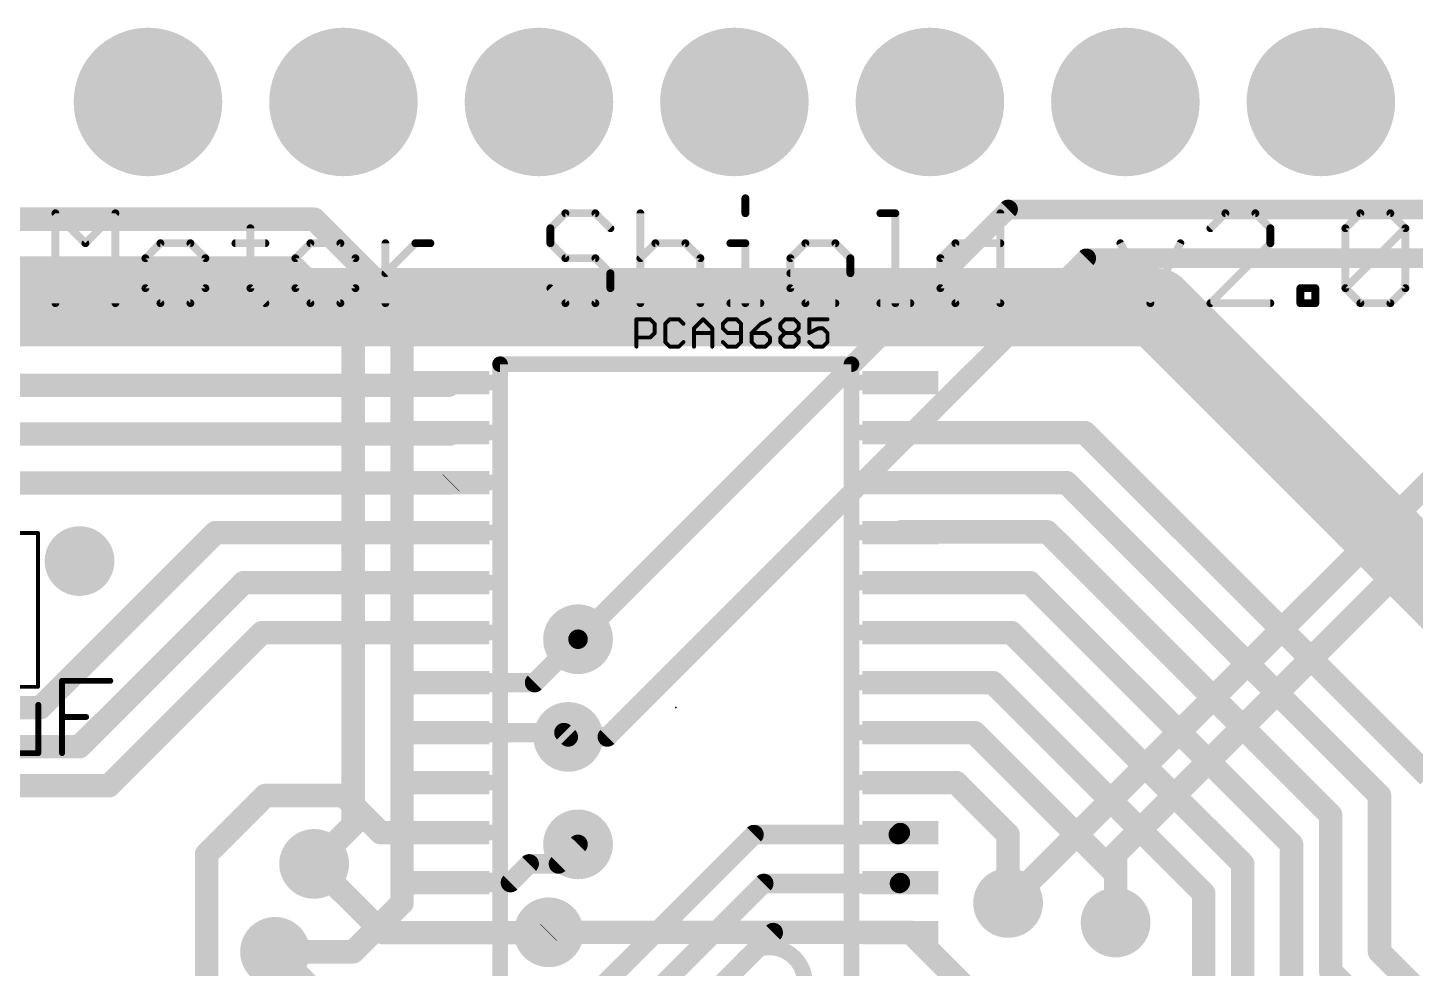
# Model space of a CAD drawing. Extents: x -1.6 to 71.4, y -0.2 to 53.9.
# Drawn here: x 26.38 to 44.41, y 19.22 to 31.45 of the extents above; entities that cross this region are included whole.
import ezdxf

# ---------------------------------------------------------------- set-up
doc = ezdxf.new("R2010")
doc.units = 0
for name, color, linetype in [('1', 12, 'CONTINUOUS'), ('16', 132, 'CONTINUOUS'), ('18', 110, 'CONTINUOUS'), ('21', 40, 'CONTINUOUS'), ('23', 53, 'CONTINUOUS'), ('27', 253, 'CONTINUOUS'), ('39', 12, 'CONTINUOUS'), ('51', 253, 'CONTINUOUS')]:
    doc.layers.add(name, color=color, linetype=linetype)

# ---------------------------------------------------------------- blocks, each defined once
blk = doc.blocks.new('RECT')
blk.add_solid([(-0.5, -0.5), (0.5, -0.5), (-0.5, 0.5), (0.5, 0.5)])
blk = doc.blocks.new('ROUNDV')
at = {"const_width": 0.5}
blk.add_lwpolyline([(0, -0.25, 1), (0, 0.25, 1), (0, -0.25)], format="xyb", dxfattribs=at)

msp = doc.modelspace()

# ---------------------------------------------------------------- linework, layer by layer
at = {"layer": '1'}
for points, const_width in [([(16.256, 27.813), (41.039, 27.813)], 1.016), ([(41.039, 27.813), (45.103, 23.749)], 1.016), ([(21.971, 26.797), (31.8462, 26.797)], 0.3048), ([(31.8462, 26.797), (31.8802, 26.831)], 0.3048), ([(31.8612, 26.162), (31.8802, 26.181)], 0.3048), ([(37.7158, 26.181), (40.113, 26.181)], 0.3048), ([(40.113, 26.181), (44.577, 21.717)], 0.3048), ([(22.352, 26.162), (31.8612, 26.162)], 0.3048), ([(22.606, 25.527), (31.8762, 25.527)], 0.3048), ([(31.8762, 25.527), (31.8802, 25.531)], 0.3048), ([(37.7158, 25.531), (39.874, 25.531)], 0.3048), ([(39.874, 25.531), (43.942, 21.463)], 0.3048), ([(26.543, 22.606), (28.818, 24.881)], 0.3048), ([(28.818, 24.881), (31.8802, 24.881)], 0.3048), ([(37.7268, 24.892), (37.7158, 24.881)], 0.3048), ([(39.624, 24.892), (37.7268, 24.892)], 0.3048), ([(43.307, 21.209), (39.624, 24.892)], 0.3048), ([(27.051, 22.098), (29.184, 24.231)], 0.3048), ([(29.184, 24.231), (31.8802, 24.231)], 0.3048), ([(37.7158, 24.231), (39.396, 24.231)], 0.3048), ([(39.396, 24.231), (42.799, 20.828)], 0.3048), ([(27.432, 21.59), (29.423, 23.581)], 0.3048), ([(29.423, 23.581), (31.8802, 23.581)], 0.3048), ([(32.964, 22.931), (33.528, 23.495)], 0.254), ([(37.7158, 23.581), (39.157, 23.581)], 0.3048), ([(39.157, 23.581), (42.164, 20.574)], 0.3048), ([(38.918, 22.931), (37.7158, 22.931)], 0.3048), ([(41.656, 20.193), (38.918, 22.931)], 0.3048), ([(31.8802, 22.931), (32.964, 22.931)], 0.254), ([(20.574, 22.606), (26.543, 22.606)], 0.3048), ([(33.345, 22.281), (31.8802, 22.281)], 0.254), ([(33.401, 22.225), (33.345, 22.281)], 0.254), ([(37.7158, 22.281), (38.679, 22.281)], 0.3048), ([(38.679, 22.281), (40.513, 20.447)], 0.3048), ([(20.828, 22.098), (27.051, 22.098)], 0.3048), ([(21.209, 21.59), (27.432, 21.59)], 0.3048), ([(37.7158, 21.631), (38.44, 21.631)], 0.3048), ([(38.44, 21.631), (39.116, 20.955)], 0.3048), ([(29.464, 21.463), (28.702, 20.701)], 0.3048), ([(30.48, 21.463), (29.464, 21.463)], 0.3048), ([(30.962, 20.981), (30.48, 21.463)], 0.3048), ([(43.942, 21.463), (43.942, 19.431)], 0.3048), ([(43.307, 19.177), (43.307, 21.209)], 0.3048), ([(31.8802, 20.981), (30.962, 20.981)], 0.3048), ([(37.6898, 20.955), (37.7158, 20.981)], 0.254), ([(39.116, 20.955), (39.116, 20.066)], 0.3048), ([(32.639, 17.78), (35.814, 20.955)], 0.254), ([(33.274, 20.574), (33.528, 20.828)], 0.254), ([(35.814, 20.955), (37.6898, 20.955)], 0.254), ([(42.799, 20.828), (42.799, 15.621)], 0.3048), ([(28.702, 20.701), (28.702, 18.923)], 0.3048), ([(30.099, 20.574), (30.992, 19.681)], 0.3048), ([(32.65, 20.331), (32.893, 20.574)], 0.254), ([(32.893, 20.574), (33.274, 20.574)], 0.254), ([(40.513, 20.447), (40.513, 19.812)], 0.3048), ([(42.164, 20.574), (42.164, 15.367)], 0.3048), ([(31.8802, 20.331), (32.65, 20.331)], 0.254), ([(32.893, 17.272), (35.941, 20.32)], 0.254), ([(35.941, 20.32), (37.7048, 20.32)], 0.254), ([(37.7048, 20.32), (37.7158, 20.331)], 0.254), ([(41.656, 14.986), (41.656, 20.193)], 0.3048), ([(30.992, 19.681), (31.8802, 19.681)], 0.3048), ([(31.8802, 19.681), (33.143, 19.681)], 0.3048), ([(33.143, 19.681), (33.147, 19.685)], 0.3048), ([(34.417, 18.034), (36.064, 19.681)], 0.254), ([(36.064, 19.681), (37.7158, 19.681)], 0.254), ([(29.591, 19.431), (29.991, 19.031)], 0.3048), ([(43.942, 19.431), (46.355, 17.018)], 0.3048), ([(45.974, 16.51), (43.307, 19.177)], 0.3048)]:
    msp.add_lwpolyline(points, dxfattribs=dict(at, const_width=const_width))
for points, const_width in [([(41.2186, 27.9926, 1), (40.8594, 27.6334)], 0.508), ([(41.039, 27.559, 1), (41.039, 28.067)], 0.508), ([(31.7923, 26.8509, 1), (31.9001, 26.7431)], 0.1524), ([(31.9341, 26.7771, 1), (31.8263, 26.8849)], 0.1524), ([(31.8462, 26.7208, 1), (31.8462, 26.8732)], 0.1524), ([(31.9341, 26.1271, 1), (31.8263, 26.2349)], 0.1524), ([(37.7158, 26.2572, 1), (37.7158, 26.1048)], 0.1524), ([(40.1669, 26.2349, 1), (40.0591, 26.1271)], 0.1524), ([(40.113, 26.1048, 1), (40.113, 26.2572)], 0.1524), ([(31.8073, 26.2159, 1), (31.9151, 26.1081)], 0.1524), ([(31.8612, 26.0858, 1), (31.8612, 26.2382)], 0.1524), ([(31.8223, 25.5809, 1), (31.9301, 25.4731)], 0.1524), ([(31.9341, 25.4771, 1), (31.8263, 25.5849)], 0.1524), ([(31.8762, 25.4508, 1), (31.8762, 25.6032)], 0.1524), ([(37.7158, 25.6072, 1), (37.7158, 25.4548)], 0.1524), ([(39.9279, 25.5849, 1), (39.8201, 25.4771)], 0.1524), ([(39.874, 25.4548, 1), (39.874, 25.6072)], 0.1524), ([(28.818, 24.9572, 1), (28.818, 24.8048)], 0.1524), ([(28.8719, 24.8271, 1), (28.7641, 24.9349)], 0.1524), ([(31.8802, 24.8048, 1), (31.8802, 24.9572)], 0.1524), ([(37.6619, 24.9349, 1), (37.7697, 24.8271)], 0.1524), ([(37.7268, 24.9682, 1), (37.7268, 24.8158)], 0.1524), ([(37.7807, 24.8381, 1), (37.6729, 24.9459)], 0.1524), ([(39.6779, 24.9459, 1), (39.5701, 24.8381)], 0.1524), ([(39.624, 24.8158, 1), (39.624, 24.9682)], 0.1524), ([(29.184, 24.3072, 1), (29.184, 24.1548)], 0.1524), ([(29.2379, 24.1771, 1), (29.1301, 24.2849)], 0.1524), ([(31.8802, 24.1548, 1), (31.8802, 24.3072)], 0.1524), ([(37.7158, 24.3072, 1), (37.7158, 24.1548)], 0.1524), ([(39.4499, 24.2849, 1), (39.3421, 24.1771)], 0.1524), ([(39.396, 24.1548, 1), (39.396, 24.3072)], 0.1524), ([(29.423, 23.6572, 1), (29.423, 23.5048)], 0.1524), ([(29.4769, 23.5271, 1), (29.3691, 23.6349)], 0.1524), ([(31.8802, 23.5048, 1), (31.8802, 23.6572)], 0.1524), ([(33.5729, 23.4501, 1), (33.4831, 23.5399)], 0.127), ([(37.7158, 23.6572, 1), (37.7158, 23.5048)], 0.1524), ([(39.2109, 23.6349, 1), (39.1031, 23.5271)], 0.1524), ([(39.157, 23.5048, 1), (39.157, 23.6572)], 0.1524), ([(37.7158, 23.0072, 1), (37.7158, 22.8548)], 0.1524), ([(38.9719, 22.9849, 1), (38.8641, 22.8771)], 0.1524), ([(38.918, 22.8548, 1), (38.918, 23.0072)], 0.1524), ([(31.8802, 22.9945, 1), (31.8802, 22.8675)], 0.127), ([(32.9191, 22.9759, 1), (33.0089, 22.8861)], 0.127), ([(32.964, 22.8675, 1), (32.964, 22.9945)], 0.127), ([(26.4891, 22.6599, 1), (26.5969, 22.5521)], 0.1524), ([(26.543, 22.5298, 1), (26.543, 22.6822)], 0.1524), ([(31.8802, 22.3445, 1), (31.8802, 22.2175)], 0.127), ([(33.3899, 22.3259, 1), (33.3001, 22.2361)], 0.127), ([(33.345, 22.2175, 1), (33.345, 22.3445)], 0.127), ([(37.7158, 22.3572, 1), (37.7158, 22.2048)], 0.1524), ([(38.7329, 22.3349, 1), (38.6251, 22.2271)], 0.1524), ([(38.679, 22.2048, 1), (38.679, 22.3572)], 0.1524), ([(26.9971, 22.1519, 1), (27.1049, 22.0441)], 0.1524), ([(27.051, 22.0218, 1), (27.051, 22.1742)], 0.1524), ([(33.3561, 22.1801, 1), (33.4459, 22.2699)], 0.127), ([(27.3781, 21.6439, 1), (27.4859, 21.5361)], 0.1524), ([(27.432, 21.5138, 1), (27.432, 21.6662)], 0.1524), ([(37.7158, 21.7072, 1), (37.7158, 21.5548)], 0.1524), ([(38.4939, 21.6849, 1), (38.3861, 21.5771)], 0.1524), ([(38.44, 21.5548, 1), (38.44, 21.7072)], 0.1524), ([(29.464, 21.5392, 1), (29.464, 21.3868)], 0.1524), ([(29.5179, 21.4091, 1), (29.4101, 21.5169)], 0.1524), ([(30.5339, 21.5169, 1), (30.4261, 21.4091)], 0.1524), ([(30.48, 21.3868, 1), (30.48, 21.5392)], 0.1524), ([(44.0182, 21.463, 1), (43.8658, 21.463)], 0.1524), ([(43.8881, 21.4091, 1), (43.9959, 21.5169)], 0.1524), ([(43.3832, 21.209, 1), (43.2308, 21.209)], 0.1524), ([(43.2531, 21.1551, 1), (43.3609, 21.2629)], 0.1524), ([(30.962, 21.0572, 1), (30.962, 20.9048)], 0.1524), ([(30.9081, 20.9271, 1), (31.0159, 21.0349)], 0.1524), ([(31.8802, 20.9048, 1), (31.8802, 21.0572)], 0.1524), ([(37.7607, 20.9361, 1), (37.6709, 21.0259)], 0.127), ([(39.1922, 20.955, 1), (39.0398, 20.955)], 0.1524), ([(33.5729, 20.7831, 1), (33.4831, 20.8729)], 0.127), ([(35.814, 21.0185, 1), (35.814, 20.8915)], 0.127), ([(35.8589, 20.9101, 1), (35.7691, 20.9999)], 0.127), ([(37.6449, 20.9999, 1), (37.7347, 20.9101)], 0.127), ([(37.6898, 20.8915, 1), (37.6898, 21.0185)], 0.127), ([(39.0621, 20.9011, 1), (39.1699, 21.0089)], 0.1524), ([(42.8752, 20.828, 1), (42.7228, 20.828)], 0.1524), ([(42.7451, 20.7741, 1), (42.8529, 20.8819)], 0.1524), ([(28.7782, 20.701, 1), (28.6258, 20.701)], 0.1524), ([(28.6481, 20.7549, 1), (28.7559, 20.6471)], 0.1524), ([(30.1529, 20.6279, 1), (30.0451, 20.5201)], 0.1524), ([(32.893, 20.6375, 1), (32.893, 20.5105)], 0.127), ([(32.9379, 20.5291, 1), (32.8481, 20.6189)], 0.127), ([(33.2291, 20.6189, 1), (33.3189, 20.5291)], 0.127), ([(33.274, 20.5105, 1), (33.274, 20.6375)], 0.127), ([(40.5892, 20.447, 1), (40.4368, 20.447)], 0.1524), ([(40.4591, 20.3931, 1), (40.5669, 20.5009)], 0.1524), ([(42.2402, 20.574, 1), (42.0878, 20.574)], 0.1524), ([(42.1101, 20.5201, 1), (42.2179, 20.6279)], 0.1524), ([(31.8802, 20.3945, 1), (31.8802, 20.2675)], 0.127), ([(32.6051, 20.3759, 1), (32.6949, 20.2861)], 0.127), ([(32.65, 20.2675, 1), (32.65, 20.3945)], 0.127), ([(35.941, 20.3835, 1), (35.941, 20.2565)], 0.127), ([(35.9859, 20.2751, 1), (35.8961, 20.3649)], 0.127), ([(37.6599, 20.3649, 1), (37.7497, 20.2751)], 0.127), ([(37.7607, 20.2861, 1), (37.6709, 20.3759)], 0.127), ([(37.7048, 20.2565, 1), (37.7048, 20.3835)], 0.127), ([(41.7322, 20.193, 1), (41.5798, 20.193)], 0.1524), ([(41.6021, 20.1391, 1), (41.7099, 20.2469)], 0.1524), ([(39.0398, 20.066, 1), (39.1922, 20.066)], 0.1524), ([(30.992, 19.7572, 1), (30.992, 19.6048)], 0.1524), ([(31.8802, 19.7572, 1), (31.8802, 19.6048)], 0.1524), ([(31.8802, 19.6048, 1), (31.8802, 19.7572)], 0.1524), ([(33.2009, 19.6311, 1), (33.0931, 19.7389)], 0.1524), ([(33.143, 19.6048, 1), (33.143, 19.7572)], 0.1524), ([(40.4368, 19.812, 1), (40.5892, 19.812)], 0.1524), ([(30.9381, 19.6271, 1), (31.0459, 19.7349)], 0.1524), ([(33.0891, 19.7349, 1), (33.1969, 19.6271)], 0.1524), ([(36.064, 19.7445, 1), (36.064, 19.6175)], 0.127), ([(36.1089, 19.6361, 1), (36.0191, 19.7259)], 0.127), ([(37.7158, 19.6175, 1), (37.7158, 19.7445)], 0.127), ([(29.6449, 19.4849, 1), (29.5371, 19.3771)], 0.1524), ([(43.9959, 19.4849, 1), (43.8881, 19.3771)], 0.1524), ([(43.8658, 19.431, 1), (44.0182, 19.431)], 0.1524), ([(43.3609, 19.2309, 1), (43.2531, 19.1231)], 0.1524), ([(43.2308, 19.177, 1), (43.3832, 19.177)], 0.1524)]:
    msp.add_lwpolyline(points, format="xyb", dxfattribs=dict(at, const_width=const_width))
at = {"layer": '16'}
for points, const_width in [([(33.528, 23.495), (39.116, 29.083)], 0.254), ([(39.116, 29.083), (59.182, 29.083)], 0.254), ([(30.099, 28.956), (12.192, 28.956)], 0.3048), ([(31.242, 27.813), (30.099, 28.956)], 0.3048), ([(40.132, 28.448), (33.909, 22.225)], 0.254), ([(59.309, 28.448), (40.132, 28.448)], 0.254), ([(11.811, 28.321), (29.845, 28.321)], 0.3048), ([(29.845, 28.321), (30.607, 27.559)], 0.3048), ([(31.242, 20.066), (31.242, 27.813)], 0.3048), ([(30.607, 27.559), (30.607, 21.082)], 0.3048), ([(40.513, 20.701), (47.371, 27.559)], 0.3048), ([(39.116, 20.066), (45.466, 26.416)], 0.3048), ([(33.909, 22.225), (33.401, 22.225)], 0.254), ([(30.607, 21.082), (30.099, 20.574)], 0.3048), ([(40.513, 19.812), (40.513, 20.701)], 0.3048), ([(30.607, 19.431), (31.242, 20.066)], 0.3048), ([(33.147, 19.685), (37.846, 19.685)], 0.3048), ([(37.846, 19.685), (38.735, 18.796)], 0.3048), ([(29.591, 19.431), (30.607, 19.431)], 0.3048), ([(30.226, 18.796), (29.591, 19.431)], 0.3048)]:
    msp.add_lwpolyline(points, dxfattribs=dict(at, const_width=const_width))
for points, const_width in [([(39.116, 29.1465, 1), (39.116, 29.0195)], 0.127), ([(39.1609, 29.0381, 1), (39.0711, 29.1279)], 0.127), ([(30.1529, 29.0099, 1), (30.0451, 28.9021)], 0.1524), ([(30.099, 28.8798, 1), (30.099, 29.0322)], 0.1524), ([(40.132, 28.5115, 1), (40.132, 28.3845)], 0.127), ([(40.1769, 28.4031, 1), (40.0871, 28.4929)], 0.127), ([(29.8989, 28.3749, 1), (29.7911, 28.2671)], 0.1524), ([(29.845, 28.2448, 1), (29.845, 28.3972)], 0.1524), ([(31.3182, 27.813, 1), (31.1658, 27.813)], 0.1524), ([(31.1881, 27.7591, 1), (31.2959, 27.8669)], 0.1524), ([(30.6832, 27.559, 1), (30.5308, 27.559)], 0.1524), ([(30.5531, 27.5051, 1), (30.6609, 27.6129)], 0.1524), ([(33.4831, 23.5399, 1), (33.5729, 23.4501)], 0.127), ([(33.401, 22.2885, 1), (33.401, 22.1615)], 0.127), ([(33.8641, 22.2699, 1), (33.9539, 22.1801)], 0.127), ([(33.909, 22.1615, 1), (33.909, 22.2885)], 0.127), ([(30.5308, 21.082, 1), (30.6832, 21.082)], 0.1524), ([(30.6609, 21.0281, 1), (30.5531, 21.1359)], 0.1524), ([(40.5892, 20.701, 1), (40.4368, 20.701)], 0.1524), ([(40.4591, 20.7549, 1), (40.5669, 20.6471)], 0.1524), ([(30.0451, 20.6279, 1), (30.1529, 20.5201)], 0.1524), ([(31.2959, 20.0121, 1), (31.1881, 20.1199)], 0.1524), ([(39.0621, 20.1199, 1), (39.1699, 20.0121)], 0.1524), ([(31.1658, 20.066, 1), (31.3182, 20.066)], 0.1524), ([(33.147, 19.7612, 1), (33.147, 19.6088)], 0.1524), ([(37.8999, 19.7389, 1), (37.7921, 19.6311)], 0.1524), ([(37.846, 19.6088, 1), (37.846, 19.7612)], 0.1524), ([(40.4368, 19.812, 1), (40.5892, 19.812)], 0.1524), ([(29.591, 19.5072, 1), (29.591, 19.3548)], 0.1524), ([(29.6449, 19.4849, 1), (29.5371, 19.3771)], 0.1524), ([(30.5531, 19.4849, 1), (30.6609, 19.3771)], 0.1524), ([(30.607, 19.3548, 1), (30.607, 19.5072)], 0.1524)]:
    msp.add_lwpolyline(points, format="xyb", dxfattribs=dict(at, const_width=const_width))
at = {"layer": '21'}
for points, const_width in [([(35.7024, 29.2281), (35.7024, 29.0332)], 0.1016), ([(26.7371, 27.8638), (26.7371, 29.0332)], 0.1016), ([(26.7371, 29.0332), (27.1269, 28.6434)], 0.1016), ([(27.1269, 28.6434), (27.5167, 29.0332)], 0.1016), ([(27.5167, 29.0332), (27.5167, 27.8638)], 0.1016), ([(33.3636, 29.0332), (33.1688, 28.8383)], 0.1016), ([(33.7535, 29.0332), (33.3636, 29.0332)], 0.1016), ([(33.9484, 28.8383), (33.7535, 29.0332)], 0.1016), ([(34.3381, 29.0332), (34.3381, 27.8638)], 0.1016), ([(37.4565, 29.0332), (37.6514, 29.0332)], 0.1016), ([(37.6514, 29.0332), (37.6514, 27.8638)], 0.1016), ([(39.0157, 29.0332), (39.0157, 27.8638)], 0.1016), ([(41.9392, 29.0332), (41.7443, 28.8383)], 0.1016), ([(42.329, 29.0332), (41.9392, 29.0332)], 0.1016), ([(42.5239, 28.8383), (42.329, 29.0332)], 0.1016), ([(43.4984, 28.8383), (43.6933, 29.0332)], 0.1016), ([(43.6933, 29.0332), (44.0831, 29.0332)], 0.1016), ([(44.0831, 29.0332), (44.278, 28.8383)], 0.1016), ([(29.2708, 28.8383), (29.2708, 28.0587)], 0.1016), ([(33.1688, 28.8383), (33.1688, 28.6434)], 0.1016), ([(42.5239, 28.6434), (42.5239, 28.8383)], 0.1016), ([(43.4984, 28.0587), (43.4984, 28.8383)], 0.1016), ([(43.4984, 28.0587), (44.278, 28.8383)], 0.1016), ([(44.278, 28.8383), (44.278, 28.0587)], 0.1016), ([(28.1014, 28.6434), (27.9065, 28.4485)], 0.1016), ([(28.4912, 28.6434), (28.1014, 28.6434)], 0.1016), ([(28.6861, 28.4485), (28.4912, 28.6434)], 0.1016), ([(29.0759, 28.6434), (29.4657, 28.6434)], 0.1016), ([(30.0504, 28.6434), (29.8555, 28.4485)], 0.1016), ([(30.4402, 28.6434), (30.0504, 28.6434)], 0.1016), ([(30.6351, 28.4485), (30.4402, 28.6434)], 0.1016), ([(31.0249, 27.8638), (31.0249, 28.6434)], 0.1016), ([(31.0249, 28.2536), (31.4147, 28.6434)], 0.1016), ([(31.4147, 28.6434), (31.6096, 28.6434)], 0.1016), ([(33.1688, 28.6434), (33.3636, 28.4485)], 0.1016), ([(34.3381, 28.4485), (34.533, 28.6434)], 0.1016), ([(34.533, 28.6434), (34.9228, 28.6434)], 0.1016), ([(34.9228, 28.6434), (35.1177, 28.4485)], 0.1016), ([(35.5075, 28.6434), (35.7024, 28.6434)], 0.1016), ([(35.7024, 28.6434), (35.7024, 27.8638)], 0.1016), ([(36.2871, 28.4485), (36.482, 28.6434)], 0.1016), ([(36.482, 28.6434), (36.8718, 28.6434)], 0.1016), ([(36.8718, 28.6434), (37.0667, 28.4485)], 0.1016), ([(38.2361, 28.4485), (38.431, 28.6434)], 0.1016), ([(38.431, 28.6434), (39.0157, 28.6434)], 0.1016), ([(40.5749, 28.6434), (40.9647, 27.8638)], 0.1016), ([(40.9647, 27.8638), (41.3545, 28.6434)], 0.1016), ([(41.7443, 27.8638), (42.5239, 28.6434)], 0.1016), ([(27.9065, 28.4485), (27.9065, 28.0587)], 0.1016), ([(28.6861, 28.0587), (28.6861, 28.4485)], 0.1016), ([(29.8555, 28.4485), (29.8555, 28.0587)], 0.1016), ([(30.6351, 28.0587), (30.6351, 28.4485)], 0.1016), ([(33.3636, 28.4485), (33.7535, 28.4485)], 0.1016), ([(33.7535, 28.4485), (33.9484, 28.2536)], 0.1016), ([(35.1177, 28.4485), (35.1177, 27.8638)], 0.1016), ([(36.2871, 28.0587), (36.2871, 28.4485)], 0.1016), ([(37.0667, 28.4485), (37.0667, 28.2536)], 0.1016), ([(38.2361, 28.0587), (38.2361, 28.4485)], 0.1016), ([(33.9484, 28.2536), (33.9484, 28.0587)], 0.1016), ([(37.0667, 28.2536), (36.2871, 28.2536)], 0.1016), ([(27.9065, 28.0587), (28.1014, 27.8638)], 0.1016), ([(28.4912, 27.8638), (28.6861, 28.0587)], 0.1016), ([(29.2708, 28.0587), (29.4657, 27.8638)], 0.1016), ([(29.8555, 28.0587), (30.0504, 27.8638)], 0.1016), ([(30.4402, 27.8638), (30.6351, 28.0587)], 0.1016), ([(33.3636, 27.8638), (33.1688, 28.0587)], 0.1016), ([(33.9484, 28.0587), (33.7535, 27.8638)], 0.1016), ([(36.482, 27.8638), (36.2871, 28.0587)], 0.1016), ([(38.431, 27.8638), (38.2361, 28.0587)], 0.1016), ([(42.9137, 27.8638), (42.9137, 28.0587)], 0.1016), ([(42.9137, 28.0587), (43.1086, 28.0587)], 0.1016), ([(43.1086, 28.0587), (43.1086, 27.8638)], 0.1016), ([(43.6933, 27.8638), (43.4984, 28.0587)], 0.1016), ([(44.278, 28.0587), (44.0831, 27.8638)], 0.1016), ([(28.1014, 27.8638), (28.4912, 27.8638)], 0.1016), ([(30.0504, 27.8638), (30.4402, 27.8638)], 0.1016), ([(33.7535, 27.8638), (33.3636, 27.8638)], 0.1016), ([(35.5075, 27.8638), (35.8973, 27.8638)], 0.1016), ([(36.8718, 27.8638), (36.482, 27.8638)], 0.1016), ([(37.4565, 27.8638), (37.8463, 27.8638)], 0.1016), ([(39.0157, 27.8638), (38.431, 27.8638)], 0.1016), ([(42.5239, 27.8638), (41.7443, 27.8638)], 0.1016), ([(43.1086, 27.8638), (42.9137, 27.8638)], 0.1016), ([(44.0831, 27.8638), (43.6933, 27.8638)], 0.1016), ([(32.5152, 27.0706), (37.0808, 27.0706)], 0.2032)]:
    msp.add_lwpolyline(points, dxfattribs=dict(at, const_width=const_width))
for points, const_width in [([(35.7278, 29.2281, 1), (35.677, 29.2281)], 0.0508), ([(26.755, 29.0512, 1), (26.7191, 29.0152)], 0.0508), ([(26.7625, 29.0332, 1), (26.7117, 29.0332)], 0.0508), ([(27.5421, 29.0332, 1), (27.4913, 29.0332)], 0.0508), ([(27.5346, 29.0152, 1), (27.4987, 29.0512)], 0.0508), ([(33.3636, 29.0586, 1), (33.3636, 29.0078)], 0.0508), ([(33.3816, 29.0152, 1), (33.3457, 29.0512)], 0.0508), ([(33.7714, 29.0512, 1), (33.7355, 29.0152)], 0.0508), ([(33.7535, 29.0078, 1), (33.7535, 29.0586)], 0.0508), ([(34.3635, 29.0332, 1), (34.3128, 29.0332)], 0.0508), ([(35.677, 29.0332, 1), (35.7278, 29.0332)], 0.0508), ([(37.4565, 29.0586, 1), (37.4565, 29.0078)], 0.0508), ([(37.6768, 29.0332, 1), (37.626, 29.0332)], 0.0508), ([(37.6514, 29.0078, 1), (37.6514, 29.0586)], 0.0508), ([(39.0411, 29.0332, 1), (38.9903, 29.0332)], 0.0508), ([(41.9392, 29.0586, 1), (41.9392, 29.0078)], 0.0508), ([(41.9572, 29.0152, 1), (41.9213, 29.0512)], 0.0508), ([(42.347, 29.0512, 1), (42.3111, 29.0152)], 0.0508), ([(42.329, 29.0078, 1), (42.329, 29.0586)], 0.0508), ([(43.6933, 29.0586, 1), (43.6933, 29.0078)], 0.0508), ([(43.7113, 29.0152, 1), (43.6754, 29.0512)], 0.0508), ([(44.1011, 29.0512, 1), (44.0652, 29.0152)], 0.0508), ([(44.0831, 29.0078, 1), (44.0831, 29.0586)], 0.0508), ([(29.2962, 28.8383, 1), (29.2454, 28.8383)], 0.0508), ([(33.1508, 28.8563, 1), (33.1867, 28.8203)], 0.0508), ([(33.1942, 28.8383, 1), (33.1434, 28.8383)], 0.0508), ([(33.9304, 28.8203, 1), (33.9663, 28.8563)], 0.0508), ([(41.7264, 28.8563, 1), (41.7623, 28.8203)], 0.0508), ([(42.5493, 28.8383, 1), (42.4985, 28.8383)], 0.0508), ([(42.506, 28.8203, 1), (42.5419, 28.8563)], 0.0508), ([(43.5238, 28.8383, 1), (43.473, 28.8383)], 0.0508), ([(43.4805, 28.8563, 1), (43.5164, 28.8203)], 0.0508), ([(44.3034, 28.8383, 1), (44.2526, 28.8383)], 0.0508), ([(44.296, 28.8203, 1), (44.2601, 28.8563)], 0.0508), ([(44.2601, 28.8203, 1), (44.296, 28.8563)], 0.0508), ([(27.1089, 28.6614, 1), (27.1448, 28.6254)], 0.0508), ([(27.1089, 28.6254, 1), (27.1448, 28.6614)], 0.0508), ([(28.1014, 28.6688, 1), (28.1014, 28.618)], 0.0508), ([(28.1193, 28.6254, 1), (28.0834, 28.6614)], 0.0508), ([(28.5091, 28.6614, 1), (28.4732, 28.6254)], 0.0508), ([(28.4912, 28.618, 1), (28.4912, 28.6688)], 0.0508), ([(29.0759, 28.6688, 1), (29.0759, 28.618)], 0.0508), ([(29.4657, 28.618, 1), (29.4657, 28.6688)], 0.0508), ([(30.0504, 28.6688, 1), (30.0504, 28.618)], 0.0508), ([(30.0683, 28.6254, 1), (30.0324, 28.6614)], 0.0508), ([(30.4581, 28.6614, 1), (30.4222, 28.6254)], 0.0508), ([(30.4402, 28.618, 1), (30.4402, 28.6688)], 0.0508), ([(31.0503, 28.6434, 1), (30.9995, 28.6434)], 0.0508), ([(31.4147, 28.6688, 1), (31.4147, 28.618)], 0.0508), ([(31.4326, 28.6254, 1), (31.3967, 28.6614)], 0.0508), ([(31.6096, 28.618, 1), (31.6096, 28.6688)], 0.0508), ([(33.1867, 28.6614, 1), (33.1508, 28.6254)], 0.0508), ([(33.1434, 28.6434, 1), (33.1942, 28.6434)], 0.0508), ([(34.533, 28.6688, 1), (34.533, 28.618)], 0.0508), ([(34.551, 28.6254, 1), (34.5151, 28.6614)], 0.0508), ([(34.9408, 28.6614, 1), (34.9049, 28.6254)], 0.0508), ([(34.9228, 28.618, 1), (34.9228, 28.6688)], 0.0508), ([(35.5075, 28.6688, 1), (35.5075, 28.618)], 0.0508), ([(35.7278, 28.6434, 1), (35.677, 28.6434)], 0.0508), ([(35.7024, 28.618, 1), (35.7024, 28.6688)], 0.0508), ([(36.482, 28.6688, 1), (36.482, 28.618)], 0.0508), ([(36.5, 28.6254, 1), (36.4641, 28.6614)], 0.0508), ([(36.8898, 28.6614, 1), (36.8539, 28.6254)], 0.0508), ([(36.8718, 28.618, 1), (36.8718, 28.6688)], 0.0508), ([(38.431, 28.6688, 1), (38.431, 28.618)], 0.0508), ([(38.449, 28.6254, 1), (38.4131, 28.6614)], 0.0508), ([(39.0157, 28.618, 1), (39.0157, 28.6688)], 0.0508), ([(40.5976, 28.6548, 1), (40.5522, 28.632)], 0.0508), ([(41.3772, 28.632, 1), (41.3318, 28.6548)], 0.0508), ([(42.4985, 28.6434, 1), (42.5493, 28.6434)], 0.0508), ([(42.5419, 28.6254, 1), (42.506, 28.6614)], 0.0508), ([(27.8885, 28.4665, 1), (27.9244, 28.4305)], 0.0508), ([(27.9319, 28.4485, 1), (27.8811, 28.4485)], 0.0508), ([(28.7115, 28.4485, 1), (28.6607, 28.4485)], 0.0508), ([(28.6681, 28.4305, 1), (28.704, 28.4665)], 0.0508), ([(29.8375, 28.4665, 1), (29.8734, 28.4305)], 0.0508), ([(29.8809, 28.4485, 1), (29.8301, 28.4485)], 0.0508), ([(30.6605, 28.4485, 1), (30.6097, 28.4485)], 0.0508), ([(30.6171, 28.4305, 1), (30.653, 28.4665)], 0.0508), ([(33.3636, 28.4739, 1), (33.3636, 28.4231)], 0.0508), ([(33.3457, 28.4305, 1), (33.3816, 28.4665)], 0.0508), ([(33.7714, 28.4665, 1), (33.7355, 28.4305)], 0.0508), ([(33.7535, 28.4231, 1), (33.7535, 28.4739)], 0.0508), ([(34.3202, 28.4665, 1), (34.3561, 28.4305)], 0.0508), ([(35.1431, 28.4485, 1), (35.0923, 28.4485)], 0.0508), ([(35.0998, 28.4305, 1), (35.1357, 28.4665)], 0.0508), ([(36.3125, 28.4485, 1), (36.2617, 28.4485)], 0.0508), ([(36.2692, 28.4665, 1), (36.3051, 28.4305)], 0.0508), ([(37.0921, 28.4485, 1), (37.0413, 28.4485)], 0.0508), ([(37.0488, 28.4305, 1), (37.0847, 28.4665)], 0.0508), ([(38.2615, 28.4485, 1), (38.2107, 28.4485)], 0.0508), ([(38.2182, 28.4665, 1), (38.2541, 28.4305)], 0.0508), ([(31.0069, 28.2716, 1), (31.0428, 28.2356)], 0.0508), ([(33.9738, 28.2536, 1), (33.923, 28.2536)], 0.0508), ([(33.9304, 28.2356, 1), (33.9663, 28.2716)], 0.0508), ([(36.2871, 28.279, 1), (36.2871, 28.2282)], 0.0508), ([(37.0413, 28.2536, 1), (37.0921, 28.2536)], 0.0508), ([(37.0667, 28.2282, 1), (37.0667, 28.279)], 0.0508), ([(27.9244, 28.0767, 1), (27.8885, 28.0407)], 0.0508), ([(27.8811, 28.0587, 1), (27.9319, 28.0587)], 0.0508), ([(28.6607, 28.0587, 1), (28.7115, 28.0587)], 0.0508), ([(28.704, 28.0407, 1), (28.6681, 28.0767)], 0.0508), ([(29.2887, 28.0767, 1), (29.2528, 28.0407)], 0.0508), ([(29.2454, 28.0587, 1), (29.2962, 28.0587)], 0.0508), ([(29.8734, 28.0767, 1), (29.8375, 28.0407)], 0.0508), ([(29.8301, 28.0587, 1), (29.8809, 28.0587)], 0.0508), ([(30.6097, 28.0587, 1), (30.6605, 28.0587)], 0.0508), ([(30.653, 28.0407, 1), (30.6171, 28.0767)], 0.0508), ([(33.1867, 28.0767, 1), (33.1508, 28.0407)], 0.0508), ([(33.923, 28.0587, 1), (33.9738, 28.0587)], 0.0508), ([(33.9663, 28.0407, 1), (33.9304, 28.0767)], 0.0508), ([(36.3051, 28.0767, 1), (36.2692, 28.0407)], 0.0508), ([(36.2617, 28.0587, 1), (36.3125, 28.0587)], 0.0508), ([(38.2541, 28.0767, 1), (38.2182, 28.0407)], 0.0508), ([(38.2107, 28.0587, 1), (38.2615, 28.0587)], 0.0508), ([(42.9391, 28.0587, 1), (42.8883, 28.0587)], 0.0508), ([(42.9137, 28.0841, 1), (42.9137, 28.0333)], 0.0508), ([(43.134, 28.0587, 1), (43.0832, 28.0587)], 0.0508), ([(43.1086, 28.0333, 1), (43.1086, 28.0841)], 0.0508), ([(43.5164, 28.0767, 1), (43.4805, 28.0407)], 0.0508), ([(43.4805, 28.0767, 1), (43.5164, 28.0407)], 0.0508), ([(43.473, 28.0587, 1), (43.5238, 28.0587)], 0.0508), ([(44.2526, 28.0587, 1), (44.3034, 28.0587)], 0.0508), ([(44.296, 28.0407, 1), (44.2601, 28.0767)], 0.0508), ([(26.7117, 27.8638, 1), (26.7625, 27.8638)], 0.0508), ([(27.4913, 27.8638, 1), (27.5421, 27.8638)], 0.0508), ([(28.1014, 27.8892, 1), (28.1014, 27.8384)], 0.0508), ([(28.0834, 27.8458, 1), (28.1193, 27.8818)], 0.0508), ([(28.4732, 27.8818, 1), (28.5091, 27.8458)], 0.0508), ([(28.4912, 27.8384, 1), (28.4912, 27.8892)], 0.0508), ([(29.4477, 27.8458, 1), (29.4836, 27.8818)], 0.0508), ([(30.0504, 27.8892, 1), (30.0504, 27.8384)], 0.0508), ([(30.0324, 27.8458, 1), (30.0683, 27.8818)], 0.0508), ([(30.4222, 27.8818, 1), (30.4581, 27.8458)], 0.0508), ([(30.4402, 27.8384, 1), (30.4402, 27.8892)], 0.0508), ([(30.9995, 27.8638, 1), (31.0503, 27.8638)], 0.0508), ([(33.3636, 27.8892, 1), (33.3636, 27.8384)], 0.0508), ([(33.3457, 27.8458, 1), (33.3816, 27.8818)], 0.0508), ([(33.7355, 27.8818, 1), (33.7714, 27.8458)], 0.0508), ([(33.7535, 27.8384, 1), (33.7535, 27.8892)], 0.0508), ([(34.3128, 27.8638, 1), (34.3635, 27.8638)], 0.0508), ([(35.0923, 27.8638, 1), (35.1431, 27.8638)], 0.0508), ([(35.5075, 27.8892, 1), (35.5075, 27.8384)], 0.0508), ([(35.677, 27.8638, 1), (35.7278, 27.8638)], 0.0508), ([(35.8973, 27.8384, 1), (35.8973, 27.8892)], 0.0508), ([(36.482, 27.8892, 1), (36.482, 27.8384)], 0.0508), ([(36.4641, 27.8458, 1), (36.5, 27.8818)], 0.0508), ([(36.8718, 27.8384, 1), (36.8718, 27.8892)], 0.0508), ([(37.4565, 27.8892, 1), (37.4565, 27.8384)], 0.0508), ([(37.626, 27.8638, 1), (37.6768, 27.8638)], 0.0508), ([(37.8463, 27.8384, 1), (37.8463, 27.8892)], 0.0508), ([(38.431, 27.8892, 1), (38.431, 27.8384)], 0.0508), ([(38.4131, 27.8458, 1), (38.449, 27.8818)], 0.0508), ([(38.9903, 27.8638, 1), (39.0411, 27.8638)], 0.0508), ([(39.0157, 27.8384, 1), (39.0157, 27.8892)], 0.0508), ([(40.942, 27.8752, 1), (40.9874, 27.8524)], 0.0508), ([(40.942, 27.8524, 1), (40.9874, 27.8752)], 0.0508), ([(41.7443, 27.8892, 1), (41.7443, 27.8384)], 0.0508), ([(41.7264, 27.8818, 1), (41.7623, 27.8458)], 0.0508), ([(42.5239, 27.8384, 1), (42.5239, 27.8892)], 0.0508), ([(42.9137, 27.8892, 1), (42.9137, 27.8384)], 0.0508), ([(42.8883, 27.8638, 1), (42.9391, 27.8638)], 0.0508), ([(43.0832, 27.8638, 1), (43.134, 27.8638)], 0.0508), ([(43.1086, 27.8384, 1), (43.1086, 27.8892)], 0.0508), ([(43.6933, 27.8892, 1), (43.6933, 27.8384)], 0.0508), ([(43.6754, 27.8458, 1), (43.7113, 27.8818)], 0.0508), ([(44.0652, 27.8818, 1), (44.1011, 27.8458)], 0.0508), ([(44.0831, 27.8384, 1), (44.0831, 27.8892)], 0.0508), ([(32.5152, 27.1214, 1), (32.5152, 27.0198)], 0.1016), ([(37.0808, 27.0198, 1), (37.0808, 27.1214)], 0.1016), ([(36.0172, 18.5732, 1), (36.0172, 19.4876, 1), (36.0172, 18.5732)], 0.2032)]:
    msp.add_lwpolyline(points, format="xyb", dxfattribs=dict(at, const_width=const_width))
at = {"layer": '23'}
msp.add_point((34.798, 22.606), dxfattribs=at)
at = {"layer": '27'}
for points, const_width in [([(34.2867, 27.2992), (34.2867, 27.6551)], 0.0508), ([(34.2867, 27.6551), (34.4647, 27.6551)], 0.0508), ([(34.4647, 27.6551), (34.524, 27.5958)], 0.0508), ([(34.524, 27.5958), (34.524, 27.4772)], 0.0508), ([(34.7203, 27.6551), (34.661, 27.5958)], 0.0508), ([(34.661, 27.5958), (34.661, 27.3585)], 0.0508), ([(34.8389, 27.6551), (34.7203, 27.6551)], 0.0508), ([(34.8982, 27.5958), (34.8389, 27.6551)], 0.0508), ([(35.0352, 27.5365), (35.1538, 27.6551)], 0.0508), ([(35.1538, 27.6551), (35.2724, 27.5365)], 0.0508), ([(35.4687, 27.6551), (35.4094, 27.5958)], 0.0508), ([(35.4094, 27.5958), (35.4094, 27.5365)], 0.0508), ([(35.5873, 27.6551), (35.4687, 27.6551)], 0.0508), ([(35.6466, 27.5958), (35.5873, 27.6551)], 0.0508), ([(35.6466, 27.3585), (35.6466, 27.5958)], 0.0508), ([(35.9022, 27.5958), (35.7836, 27.4772)], 0.0508), ([(36.0208, 27.6551), (35.9022, 27.5958)], 0.0508), ([(36.1578, 27.5958), (36.2171, 27.6551)], 0.0508), ([(36.1578, 27.5365), (36.1578, 27.5958)], 0.0508), ([(36.2171, 27.6551), (36.3357, 27.6551)], 0.0508), ([(36.3357, 27.6551), (36.395, 27.5958)], 0.0508), ([(36.395, 27.5958), (36.395, 27.5365)], 0.0508), ([(36.7693, 27.6551), (36.532, 27.6551)], 0.0508), ([(36.532, 27.6551), (36.532, 27.4772)], 0.0508), ([(34.4647, 27.4178), (34.2867, 27.4178)], 0.0508), ([(34.524, 27.4772), (34.4647, 27.4178)], 0.0508), ([(35.0352, 27.2992), (35.0352, 27.5365)], 0.0508), ([(35.0352, 27.4772), (35.2724, 27.4772)], 0.0508), ([(35.2724, 27.5365), (35.2724, 27.2992)], 0.0508), ([(35.4094, 27.5365), (35.4687, 27.4772)], 0.0508), ([(35.4687, 27.4772), (35.6466, 27.4772)], 0.0508), ([(35.7836, 27.4772), (35.7836, 27.3585)], 0.0508), ([(35.9615, 27.4772), (35.7836, 27.4772)], 0.0508), ([(36.0208, 27.4178), (35.9615, 27.4772)], 0.0508), ([(36.0208, 27.3585), (36.0208, 27.4178)], 0.0508), ([(36.2171, 27.4772), (36.1578, 27.5365)], 0.0508), ([(36.1578, 27.4178), (36.2171, 27.4772)], 0.0508), ([(36.1578, 27.3585), (36.1578, 27.4178)], 0.0508), ([(36.2171, 27.4772), (36.3357, 27.4772)], 0.0508), ([(36.395, 27.5365), (36.3357, 27.4772)], 0.0508), ([(36.3357, 27.4772), (36.395, 27.4178)], 0.0508), ([(36.395, 27.4178), (36.395, 27.3585)], 0.0508), ([(36.532, 27.4772), (36.6506, 27.5365)], 0.0508), ([(36.6506, 27.5365), (36.7099, 27.5365)], 0.0508), ([(36.7099, 27.5365), (36.7693, 27.4772)], 0.0508), ([(36.7693, 27.4772), (36.7693, 27.3585)], 0.0508), ([(34.661, 27.3585), (34.7203, 27.2992)], 0.0508), ([(34.7203, 27.2992), (34.8389, 27.2992)], 0.0508), ([(34.8389, 27.2992), (34.8982, 27.3585)], 0.0508), ([(35.4094, 27.3585), (35.4687, 27.2992)], 0.0508), ([(35.4687, 27.2992), (35.5873, 27.2992)], 0.0508), ([(35.5873, 27.2992), (35.6466, 27.3585)], 0.0508), ([(35.7836, 27.3585), (35.8429, 27.2992)], 0.0508), ([(35.8429, 27.2992), (35.9615, 27.2992)], 0.0508), ([(35.9615, 27.2992), (36.0208, 27.3585)], 0.0508), ([(36.2171, 27.2992), (36.1578, 27.3585)], 0.0508), ([(36.3357, 27.2992), (36.2171, 27.2992)], 0.0508), ([(36.395, 27.3585), (36.3357, 27.2992)], 0.0508), ([(36.5913, 27.2992), (36.532, 27.3585)], 0.0508), ([(36.7099, 27.2992), (36.5913, 27.2992)], 0.0508), ([(36.7693, 27.3585), (36.7099, 27.2992)], 0.0508), ([(26.8234, 22.0141), (26.8234, 22.9547)], 0.0762), ([(26.8234, 22.9547), (27.4505, 22.9547)], 0.0762), ([(26.515, 22.0141), (26.515, 22.6412)], 0.0762), ([(26.8234, 22.4844), (27.137, 22.4844)], 0.0762), ([(26.0447, 22.0141), (26.515, 22.0141)], 0.0762)]:
    msp.add_lwpolyline(points, dxfattribs=dict(at, const_width=const_width))
for points, const_width in [([(34.2994, 27.6551, 1), (34.274, 27.6551)], 0.0254), ([(34.2867, 27.6678, 1), (34.2867, 27.6424)], 0.0254), ([(34.4737, 27.6641, 1), (34.4557, 27.6461)], 0.0254), ([(34.4647, 27.6424, 1), (34.4647, 27.6678)], 0.0254), ([(34.5367, 27.5958, 1), (34.5113, 27.5958)], 0.0254), ([(34.515, 27.5868, 1), (34.533, 27.6048)], 0.0254), ([(34.6737, 27.5958, 1), (34.6483, 27.5958)], 0.0254), ([(34.652, 27.6048, 1), (34.6699, 27.5868)], 0.0254), ([(34.7203, 27.6678, 1), (34.7203, 27.6424)], 0.0254), ([(34.7292, 27.6461, 1), (34.7113, 27.6641)], 0.0254), ([(34.8479, 27.6641, 1), (34.8299, 27.6461)], 0.0254), ([(34.8389, 27.6424, 1), (34.8389, 27.6678)], 0.0254), ([(34.8892, 27.5868, 1), (34.9072, 27.6048)], 0.0254), ([(35.1628, 27.6641, 1), (35.1448, 27.6461)], 0.0254), ([(35.1628, 27.6461, 1), (35.1448, 27.6641)], 0.0254), ([(35.4221, 27.5958, 1), (35.3967, 27.5958)], 0.0254), ([(35.4004, 27.6048, 1), (35.4183, 27.5868)], 0.0254), ([(35.4687, 27.6678, 1), (35.4687, 27.6424)], 0.0254), ([(35.4777, 27.6461, 1), (35.4597, 27.6641)], 0.0254), ([(35.5963, 27.6641, 1), (35.5783, 27.6461)], 0.0254), ([(35.5873, 27.6424, 1), (35.5873, 27.6678)], 0.0254), ([(35.6593, 27.5958, 1), (35.6339, 27.5958)], 0.0254), ([(35.6377, 27.5868, 1), (35.6556, 27.6048)], 0.0254), ([(35.8965, 27.6071, 1), (35.9079, 27.5844)], 0.0254), ([(35.9112, 27.5868, 1), (35.8932, 27.6048)], 0.0254), ([(36.0265, 27.6437, 1), (36.0152, 27.6665)], 0.0254), ([(36.1705, 27.5958, 1), (36.1451, 27.5958)], 0.0254), ([(36.1488, 27.6048, 1), (36.1668, 27.5868)], 0.0254), ([(36.2171, 27.6678, 1), (36.2171, 27.6424)], 0.0254), ([(36.2261, 27.6461, 1), (36.2081, 27.6641)], 0.0254), ([(36.3447, 27.6641, 1), (36.3267, 27.6461)], 0.0254), ([(36.3357, 27.6424, 1), (36.3357, 27.6678)], 0.0254), ([(36.4077, 27.5958, 1), (36.3823, 27.5958)], 0.0254), ([(36.3861, 27.5868, 1), (36.404, 27.6048)], 0.0254), ([(36.532, 27.6678, 1), (36.532, 27.6424)], 0.0254), ([(36.5447, 27.6551, 1), (36.5193, 27.6551)], 0.0254), ([(36.7693, 27.6424, 1), (36.7693, 27.6678)], 0.0254), ([(34.2867, 27.4305, 1), (34.2867, 27.4051)], 0.0254), ([(34.4557, 27.4268, 1), (34.4737, 27.4089)], 0.0254), ([(34.4647, 27.4051, 1), (34.4647, 27.4305)], 0.0254), ([(34.5113, 27.4772, 1), (34.5367, 27.4772)], 0.0254), ([(34.533, 27.4682, 1), (34.515, 27.4861)], 0.0254), ([(35.0479, 27.5365, 1), (35.0225, 27.5365)], 0.0254), ([(35.0262, 27.5454, 1), (35.0441, 27.5275)], 0.0254), ([(35.0352, 27.4899, 1), (35.0352, 27.4645)], 0.0254), ([(35.2851, 27.5365, 1), (35.2597, 27.5365)], 0.0254), ([(35.2634, 27.5275, 1), (35.2814, 27.5454)], 0.0254), ([(35.2724, 27.4645, 1), (35.2724, 27.4899)], 0.0254), ([(35.4183, 27.5454, 1), (35.4004, 27.5275)], 0.0254), ([(35.3967, 27.5365, 1), (35.4221, 27.5365)], 0.0254), ([(35.4687, 27.4899, 1), (35.4687, 27.4645)], 0.0254), ([(35.4597, 27.4682, 1), (35.4777, 27.4861)], 0.0254), ([(35.6466, 27.4645, 1), (35.6466, 27.4899)], 0.0254), ([(35.7963, 27.4772, 1), (35.7709, 27.4772)], 0.0254), ([(35.7836, 27.4899, 1), (35.7836, 27.4645)], 0.0254), ([(35.7746, 27.4861, 1), (35.7926, 27.4682)], 0.0254), ([(35.9705, 27.4861, 1), (35.9525, 27.4682)], 0.0254), ([(35.9615, 27.4645, 1), (35.9615, 27.4899)], 0.0254), ([(36.0335, 27.4178, 1), (36.0081, 27.4178)], 0.0254), ([(36.0119, 27.4089, 1), (36.0298, 27.4268)], 0.0254), ([(36.1668, 27.5454, 1), (36.1488, 27.5275)], 0.0254), ([(36.1451, 27.5365, 1), (36.1705, 27.5365)], 0.0254), ([(36.1705, 27.4178, 1), (36.1451, 27.4178)], 0.0254), ([(36.1488, 27.4268, 1), (36.1668, 27.4089)], 0.0254), ([(36.2171, 27.4899, 1), (36.2171, 27.4645)], 0.0254), ([(36.2261, 27.4682, 1), (36.2081, 27.4861)], 0.0254), ([(36.2081, 27.4682, 1), (36.2261, 27.4861)], 0.0254), ([(36.3447, 27.4861, 1), (36.3267, 27.4682)], 0.0254), ([(36.3267, 27.4861, 1), (36.3447, 27.4682)], 0.0254), ([(36.3357, 27.4645, 1), (36.3357, 27.4899)], 0.0254), ([(36.3823, 27.5365, 1), (36.4077, 27.5365)], 0.0254), ([(36.4077, 27.4178, 1), (36.3823, 27.4178)], 0.0254), ([(36.404, 27.5275, 1), (36.3861, 27.5454)], 0.0254), ([(36.3861, 27.4089, 1), (36.404, 27.4268)], 0.0254), ([(36.5263, 27.4885, 1), (36.5377, 27.4658)], 0.0254), ([(36.5193, 27.4772, 1), (36.5447, 27.4772)], 0.0254), ([(36.6506, 27.5492, 1), (36.6506, 27.5238)], 0.0254), ([(36.6563, 27.5251, 1), (36.6449, 27.5478)], 0.0254), ([(36.7189, 27.5454, 1), (36.701, 27.5275)], 0.0254), ([(36.7099, 27.5238, 1), (36.7099, 27.5492)], 0.0254), ([(36.782, 27.4772, 1), (36.7566, 27.4772)], 0.0254), ([(36.7603, 27.4682, 1), (36.7782, 27.4861)], 0.0254), ([(34.274, 27.2992, 1), (34.2994, 27.2992)], 0.0254), ([(34.6699, 27.3675, 1), (34.652, 27.3495)], 0.0254), ([(34.6483, 27.3585, 1), (34.6737, 27.3585)], 0.0254), ([(34.7203, 27.3119, 1), (34.7203, 27.2865)], 0.0254), ([(34.7113, 27.2902, 1), (34.7292, 27.3082)], 0.0254), ([(34.8299, 27.3082, 1), (34.8479, 27.2902)], 0.0254), ([(34.8389, 27.2865, 1), (34.8389, 27.3119)], 0.0254), ([(34.9072, 27.3495, 1), (34.8892, 27.3675)], 0.0254), ([(35.0225, 27.2992, 1), (35.0479, 27.2992)], 0.0254), ([(35.2597, 27.2992, 1), (35.2851, 27.2992)], 0.0254), ([(35.4183, 27.3675, 1), (35.4004, 27.3495)], 0.0254), ([(35.4687, 27.3119, 1), (35.4687, 27.2865)], 0.0254), ([(35.4597, 27.2902, 1), (35.4777, 27.3082)], 0.0254), ([(35.5783, 27.3082, 1), (35.5963, 27.2902)], 0.0254), ([(35.5873, 27.2865, 1), (35.5873, 27.3119)], 0.0254), ([(35.6339, 27.3585, 1), (35.6593, 27.3585)], 0.0254), ([(35.6556, 27.3495, 1), (35.6377, 27.3675)], 0.0254), ([(35.7926, 27.3675, 1), (35.7746, 27.3495)], 0.0254), ([(35.7709, 27.3585, 1), (35.7963, 27.3585)], 0.0254), ([(35.8429, 27.3119, 1), (35.8429, 27.2865)], 0.0254), ([(35.8339, 27.2902, 1), (35.8519, 27.3082)], 0.0254), ([(35.9525, 27.3082, 1), (35.9705, 27.2902)], 0.0254), ([(35.9615, 27.2865, 1), (35.9615, 27.3119)], 0.0254), ([(36.0081, 27.3585, 1), (36.0335, 27.3585)], 0.0254), ([(36.0298, 27.3495, 1), (36.0119, 27.3675)], 0.0254), ([(36.1668, 27.3675, 1), (36.1488, 27.3495)], 0.0254), ([(36.1451, 27.3585, 1), (36.1705, 27.3585)], 0.0254), ([(36.2171, 27.3119, 1), (36.2171, 27.2865)], 0.0254), ([(36.2081, 27.2902, 1), (36.2261, 27.3082)], 0.0254), ([(36.3267, 27.3082, 1), (36.3447, 27.2902)], 0.0254), ([(36.3357, 27.2865, 1), (36.3357, 27.3119)], 0.0254), ([(36.3823, 27.3585, 1), (36.4077, 27.3585)], 0.0254), ([(36.404, 27.3495, 1), (36.3861, 27.3675)], 0.0254), ([(36.541, 27.3675, 1), (36.523, 27.3495)], 0.0254), ([(36.5913, 27.3119, 1), (36.5913, 27.2865)], 0.0254), ([(36.5823, 27.2902, 1), (36.6003, 27.3082)], 0.0254), ([(36.701, 27.3082, 1), (36.7189, 27.2902)], 0.0254), ([(36.7099, 27.2865, 1), (36.7099, 27.3119)], 0.0254), ([(36.7566, 27.3585, 1), (36.782, 27.3585)], 0.0254), ([(36.7782, 27.3495, 1), (36.7603, 27.3675)], 0.0254), ([(26.8234, 22.9738, 1), (26.8234, 22.9357)], 0.0381), ([(26.8425, 22.9547, 1), (26.8044, 22.9547)], 0.0381), ([(27.4505, 22.9357, 1), (27.4505, 22.9738)], 0.0381), ([(26.534, 22.6412, 1), (26.4959, 22.6412)], 0.0381), ([(26.8234, 22.5035, 1), (26.8234, 22.4654)], 0.0381), ([(27.137, 22.4654, 1), (27.137, 22.5035)], 0.0381), ([(26.4959, 22.0141, 1), (26.534, 22.0141)], 0.0381), ([(26.515, 21.9951, 1), (26.515, 22.0332)], 0.0381), ([(26.8044, 22.0141, 1), (26.8425, 22.0141)], 0.0381)]:
    msp.add_lwpolyline(points, format="xyb", dxfattribs=dict(at, const_width=const_width))
at = {"layer": '39', "const_width": 0.05}
for points in [[(22.511, 24.876), (26.511, 24.876)], [(26.511, 24.876), (26.511, 22.876)], [(26.511, 22.876), (22.511, 22.876)]]:
    msp.add_lwpolyline(points, dxfattribs=at)
at = {"layer": '39', "const_width": 0.025}
for points in [[(26.5235, 24.876, 1), (26.4985, 24.876)], [(26.511, 24.8635, 1), (26.511, 24.8885)], [(26.511, 22.8635, 1), (26.511, 22.8885)], [(26.4985, 22.876, 1), (26.5235, 22.876)]]:
    msp.add_lwpolyline(points, format="xyb", dxfattribs=at)
at = {"layer": '51', "const_width": 0.2032}
for points in [[(32.5152, 27.0706), (32.5152, 18.1414)], [(37.0808, 18.1414), (37.0808, 27.0706)]]:
    msp.add_lwpolyline(points, dxfattribs=at)
at = {"layer": '51', "const_width": 0.1016}
for points in [[(32.566, 27.0706, 1), (32.4644, 27.0706)], [(37.1316, 27.0706, 1), (37.03, 27.0706)]]:
    msp.add_lwpolyline(points, format="xyb", dxfattribs=at)

# ---------------------------------------------------------------- block references
at = {"layer": '1', "xscale": 0.3048, "yscale": 0.9906, "rotation": 90}
for p in [(31.8802, 26.831), (37.7158, 26.831), (31.8802, 26.181), (37.7158, 26.181), (31.8802, 25.531), (37.7158, 25.531), (31.8802, 24.881), (37.7158, 24.881), (31.8802, 24.231), (37.7158, 24.231), (31.8802, 23.581), (37.7158, 23.581), (31.8802, 22.931), (37.7158, 22.931), (31.8802, 22.281), (37.7158, 22.281), (31.8802, 21.631), (37.7158, 21.631), (31.8802, 20.981), (37.7158, 20.981), (31.8802, 20.331), (37.7158, 20.331), (31.8802, 19.681), (37.7158, 19.681)]:
    msp.add_blockref('RECT', p, dxfattribs=at)
at = {"layer": '18'}
for p, xscale, yscale in [((27.94, 30.48), 1.9304, 1.9304), ((27.94, 30.48), 1.9304, 1.9304), ((30.48, 30.48), 1.9304, 1.9304), ((30.48, 30.48), 1.9304, 1.9304), ((33.02, 30.48), 1.9304, 1.9304), ((33.02, 30.48), 1.9304, 1.9304), ((35.56, 30.48), 1.9304, 1.9304), ((35.56, 30.48), 1.9304, 1.9304), ((38.1, 30.48), 1.9304, 1.9304), ((38.1, 30.48), 1.9304, 1.9304), ((40.64, 30.48), 1.9304, 1.9304), ((40.64, 30.48), 1.9304, 1.9304), ((43.18, 30.48), 1.9304, 1.9304), ((43.18, 30.48), 1.9304, 1.9304), ((27.051, 24.511), 0.9064, 0.9064), ((27.051, 24.511), 0.9064, 0.9064), ((33.528, 23.495), 0.9064, 0.9064), ((33.528, 23.495), 0.9064, 0.9064), ((33.401, 22.225), 0.9064, 0.9064), ((33.401, 22.225), 0.9064, 0.9064), ((33.528, 20.828), 0.9064, 0.9064), ((33.528, 20.828), 0.9064, 0.9064), ((30.099, 20.574), 0.9064, 0.9064), ((30.099, 20.574), 0.9064, 0.9064), ((39.116, 20.066), 0.9064, 0.9064), ((39.116, 20.066), 0.9064, 0.9064), ((40.513, 19.812), 0.9064, 0.9064), ((40.513, 19.812), 0.9064, 0.9064), ((33.147, 19.685), 0.9064, 0.9064), ((33.147, 19.685), 0.9064, 0.9064), ((29.591, 19.431), 0.9064, 0.9064), ((29.591, 19.431), 0.9064, 0.9064)]:
    msp.add_blockref('ROUNDV', p, dxfattribs=dict(at, xscale=xscale, yscale=yscale))
at = {"layer": '51', "xscale": 0.2032, "yscale": 0.8382, "rotation": 90}
for p in [(32.0961, 26.831), (37.4999, 26.831), (32.0961, 26.181), (37.4999, 26.181), (32.0961, 25.531), (37.4999, 25.531), (32.0961, 24.881), (37.4999, 24.881), (32.0961, 24.231), (37.4999, 24.231), (32.0961, 23.581), (37.4999, 23.581), (32.0961, 22.931), (37.4999, 22.931), (32.0961, 22.281), (37.4999, 22.281), (32.0961, 21.631), (37.4999, 21.631), (32.0961, 20.981), (37.4999, 20.981), (32.0961, 20.331), (37.4999, 20.331), (32.0961, 19.681), (37.4999, 19.681)]:
    msp.add_blockref('RECT', p, dxfattribs=at)

doc.saveas('drawing.dxf')
